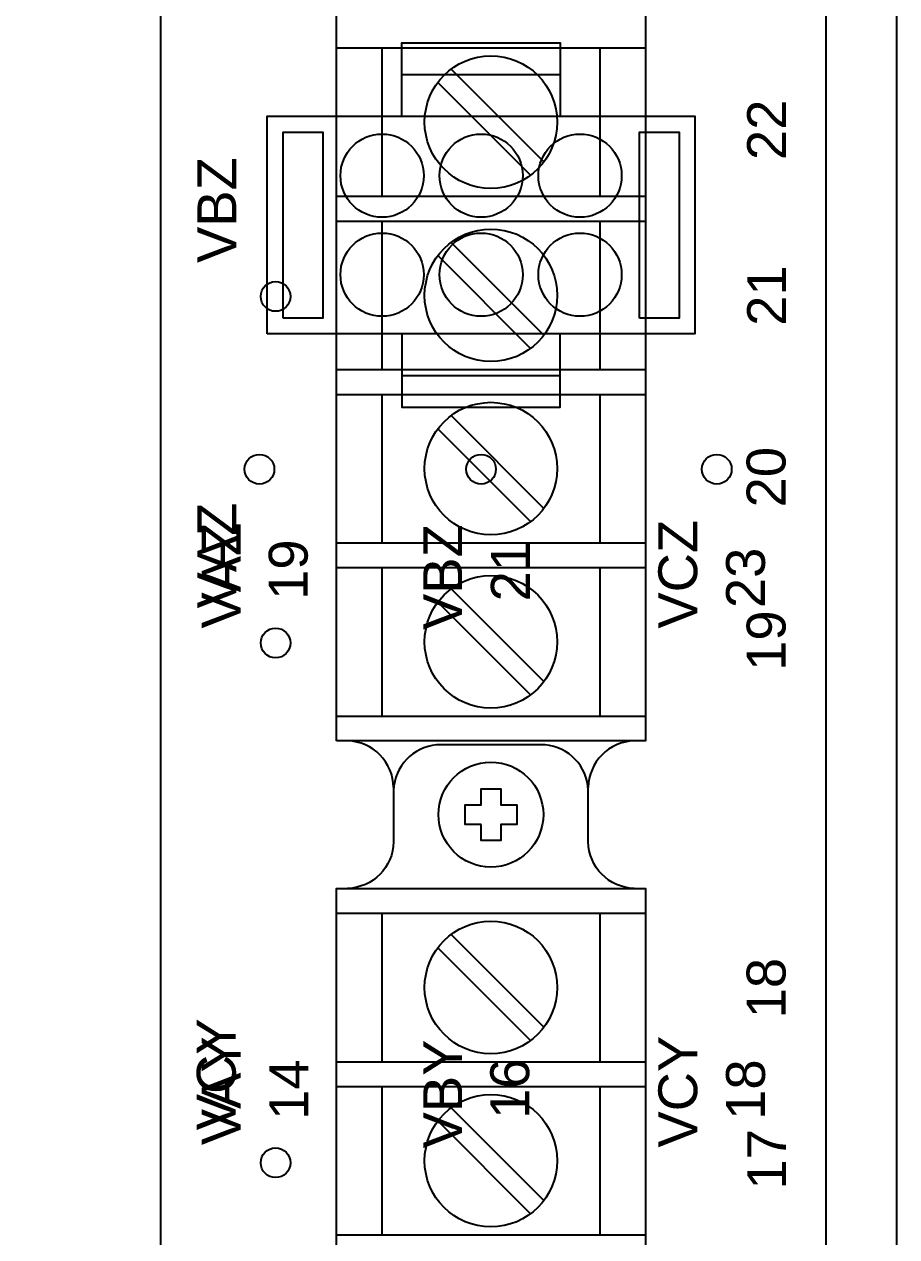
# Model space of a CAD drawing. Extents: x 1 to 47.7, y 0.3 to 34.2.
# Drawn here: x 38.526 to 40.73, y 11.939 to 15 of the extents above; entities that cross this region are included whole.
import ezdxf

# ---------------------------------------------------------------- set-up
doc = ezdxf.new("R2010")
doc.units = 0
doc.header["$MEASUREMENT"] = 0
for name, color, linetype in [('1_1__1__SCREW_TERMINAL', 7, 'CONTINUOUS'), ('1_2__2__CONNECTORIZED', 7, 'CONTINUOUS'), ('7_0______DWG_', 7, 'CONTINUOUS')]:
    doc.layers.add(name, color=color, linetype=linetype)
doc.styles.add('ARIAL', font='arial.ttf')

msp = doc.modelspace()

# ---------------------------------------------------------------- linework, layer by layer
at = {"layer": '1_1__1__SCREW_TERMINAL'}
for points in [[(39.3147, 13.1906), (39.3147, 15.8781), (40.0947, 15.8781), (40.0947, 13.1906)], [(39.6799, 12.9794), (39.6396, 12.9794), (39.6396, 13.0293), (39.6799, 13.0293), (39.6799, 13.0695), (39.7299, 13.0695), (39.7299, 13.0293), (39.7698, 13.0293), (39.7698, 12.9794), (39.7299, 12.9794), (39.7299, 12.9392), (39.6799, 12.9392)], [(39.3147, 10.1305), (39.3147, 12.818), (40.0947, 12.818), (40.0947, 10.1305)]]:
    msp.add_lwpolyline(points, close=True, dxfattribs=at)
for points in [[(39.3147, 14.9407), (40.0947, 14.9407)], [(39.4298, 14.5657), (39.4298, 14.9407)], [(39.9797, 14.9407), (39.9797, 14.5657)], [(39.6042, 14.8869), (39.8384, 14.6527)], [(39.5708, 14.8535), (39.8049, 14.6193)], [(39.3147, 14.5657), (40.0947, 14.5657)], [(39.3147, 14.5031), (40.0947, 14.5031)], [(39.4298, 14.1281), (39.4298, 14.5031)], [(39.9797, 14.5031), (39.9797, 14.1281)], [(39.6042, 14.4494), (39.8384, 14.2152)], [(39.5708, 14.4159), (39.8049, 14.1818)], [(39.3147, 14.1281), (40.0947, 14.1281)], [(39.3147, 14.0656), (40.0947, 14.0656)], [(39.4298, 13.6906), (39.4298, 14.0656)], [(39.9797, 14.0656), (39.9797, 13.6906)], [(39.6042, 14.012), (39.8384, 13.7778)], [(39.5708, 13.9786), (39.8049, 13.7444)], [(39.3147, 13.6906), (40.0947, 13.6906)], [(39.3147, 13.6281), (40.0947, 13.6281)], [(39.4298, 13.2531), (39.4298, 13.6281)], [(39.9797, 13.6281), (39.9797, 13.2531)], [(39.6042, 13.5745), (39.8384, 13.3403)], [(39.5708, 13.541), (39.8049, 13.3069)], [(39.3147, 13.2531), (40.0947, 13.2531)], [(39.3147, 12.7555), (40.0947, 12.7555)], [(39.4298, 12.3805), (39.4298, 12.7555)], [(39.9797, 12.7555), (39.9797, 12.3805)], [(39.6042, 12.7018), (39.8384, 12.4677)], [(39.5708, 12.6684), (39.8049, 12.4342)], [(39.3147, 12.3805), (40.0947, 12.3805)], [(39.3147, 12.3181), (40.0947, 12.3181)], [(39.4298, 11.9431), (39.4298, 12.3181)], [(39.9797, 12.3181), (39.9797, 11.9431)], [(39.6042, 12.2643), (39.8384, 12.0301)], [(39.5708, 12.2309), (39.8049, 11.9967)], [(39.3147, 11.9431), (40.0947, 11.9431)]]:
    msp.add_lwpolyline(points, dxfattribs=at)
for points in [[(39.4587, 13.0726, 0.403969), (39.3428, 13.1905)], [(40.0666, 12.8182, -0.403969), (39.9507, 12.9361), (39.9507, 13.0663, 0.374201), (39.8419, 13.1809), (39.5675, 13.1809, 0.374201), (39.4588, 13.0663), (39.4587, 12.9361, -0.403969), (39.3428, 12.8182)], [(40.0666, 13.1905, 0.403969), (39.9507, 13.0726)]]:
    msp.add_lwpolyline(points, format="xyb", dxfattribs=at)
for centre, radius in [((39.7046, 14.7531), 0.1673), ((39.7046, 14.3156), 0.1673), ((39.1608, 14.3128), 0.0375), ((39.7046, 13.8782), 0.1673), ((39.7046, 13.4407), 0.1673), ((39.1608, 13.4378), 0.0375), ((39.7047, 13.0044), 0.1324), ((39.7046, 12.568), 0.1673), ((39.7046, 12.1305), 0.1673), ((39.1608, 12.1253), 0.0375)]:
    msp.add_circle(centre, radius, dxfattribs=at)
at = {"layer": '1_2__2__CONNECTORIZED'}
for points in [[(39.4797, 14.7679), (39.4797, 14.9529), (39.8797, 14.9529), (39.8797, 14.7679)], [(39.4797, 14.873), (39.8797, 14.873)], [(39.4797, 14.2181), (39.4797, 14.0331), (39.8797, 14.0331), (39.8797, 14.2181)], [(39.4797, 14.113), (39.8797, 14.113)]]:
    msp.add_lwpolyline(points, dxfattribs=at)
for points in [[(39.1397, 14.2181), (39.1397, 14.7679), (40.2197, 14.7679), (40.2197, 14.2181)], [(39.1799, 14.2581), (39.1799, 14.728), (39.2798, 14.728), (39.2798, 14.2581)], [(40.0797, 14.2581), (40.0797, 14.728), (40.1798, 14.728), (40.1798, 14.2581)]]:
    msp.add_lwpolyline(points, close=True, dxfattribs=at)
for centre, radius in [((39.4298, 14.6179), 0.1051), ((39.6799, 14.6179), 0.1051), ((39.9298, 14.6179), 0.1051), ((39.4298, 14.3679), 0.1051), ((39.6799, 14.3679), 0.1051), ((39.9298, 14.3679), 0.1051), ((39.1201, 13.8765), 0.0375), ((39.6797, 13.8765), 0.0375), ((40.2752, 13.8765), 0.0375)]:
    msp.add_circle(centre, radius, dxfattribs=at)
at = {"layer": '7_0______DWG_'}
msp.add_lwpolyline([(40.6403, 20.575), (32.7603, 20.575, 0.414214), (32.6703, 20.485), (32.6703, 3.415, 0.414214), (32.7603, 3.325), (40.6403, 3.325, 0.381966), (40.7297, 3.405), (40.7297, 20.495, 0.381966)], format="xyb", close=True, dxfattribs=at)
msp.add_lwpolyline([(40.0975, 16.3305), (40.5006, 16.3305, -0.414214), (40.5506, 16.2805), (40.5506, 3.6192, -0.414214), (40.5006, 3.5692), (38.9206, 3.5692, -0.414214), (38.8706, 3.6192), (38.8706, 16.2805, -0.414214), (38.9206, 16.3305), (39.8925, 16.3305)], format="xyb", dxfattribs=at)

# ---------------------------------------------------------------- texts
at = {"layer": '1_1__1__SCREW_TERMINAL', "style": 'ARIAL'}
for s, p in [('22', (40.4503, 14.6572)), ('VBZ', (39.0616, 14.3974)), ('21', (40.4503, 14.2386)), ('20', (40.4488, 13.7801)), ('VAZ', (39.0616, 13.5251)), ('19', (40.4488, 13.3673)), ('18', (40.4488, 12.4899)), ('VCY', (39.0601, 12.2075)), ('17', (40.4503, 12.0577))]:
    msp.add_text(s, height=0.09833, rotation=90, dxfattribs=at).set_placement(p)
at = {"layer": '1_2__2__CONNECTORIZED', "style": 'ARIAL'}
for s, p in [('VAZ', (39.0724, 13.4743)), ('VBZ', (39.632, 13.4707)), ('VCZ', (40.2259, 13.4741)), ('19', (39.2418, 13.5465)), ('21', (39.803, 13.5428)), ('23', (40.3969, 13.5257)), ('VAY', (39.0724, 12.1697)), ('VBY', (39.632, 12.1616)), ('VCY', (40.2259, 12.1637)), ('14', (39.2434, 12.2338)), ('16', (39.8014, 12.236)), ('18', (40.3969, 12.2336))]:
    msp.add_text(s, height=0.09833, rotation=90, dxfattribs=at).set_placement(p)

doc.saveas('drawing.dxf')
